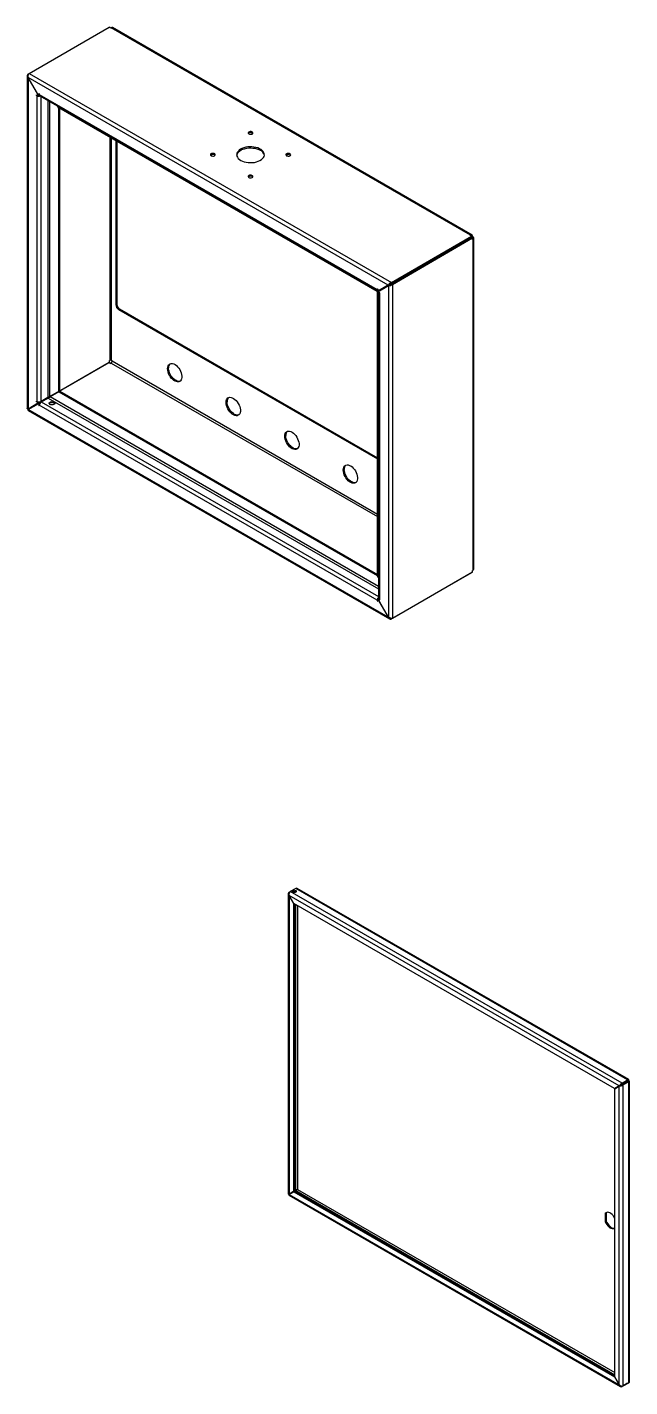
# Model space of a CAD drawing. Header units: millimetres. Extents: x -1996 to -388, y -1005 to 478.
# Drawn here: x -1996 to -1341, y -1005 to 473 of the extents above; entities that cross this region are included whole.
import ezdxf

# ---------------------------------------------------------------- set-up
doc = ezdxf.new("R2010")
doc.units = ezdxf.units.MM

msp = doc.modelspace()

# ---------------------------------------------------------------- linework, layer by layer
at = {"color": 7, "linetype": 'Continuous', "lineweight": 25}
for p, q in [((-1993.6, 422.9), (-1906.5, 473.2)), ((-1904.9, 472.3), (-1906.5, 473.2)), ((-1904.9, 472.3), (-1904.4, 472.6)), ((-1513.7, 247.1), (-1904.4, 472.6)), ((-1512.2, 247.2), (-1902.9, 472.8)), ((-1995.6, 420.3), (-1995.6, 58.5)), ((-1994.7, 422.2), (-1993.6, 422.9)), ((-1994.2, 421.9), (-1994.7, 422.2)), ((-1994.7, 418.3), (-1994.5, 418.5)), ((-1994.7, 418.3), (-1994.7, 58)), ((-1994.7, 418.3), (-1983.2, 398.4)), ((-1603.2, 192.6), (-1994.5, 418.5)), ((-1983, 398.6), (-1994.5, 418.5)), ((-1993.6, 422.9), (-1599.9, 195.6)), ((-1985.4, 399.7), (-1983.2, 398.4)), ((-1985.4, 399), (-1985.4, 399.7)), ((-1984.8, 399.4), (-1985.4, 399)), ((-1983, 401), (-1982.5, 400.7)), ((-1983, 398.6), (-1983, 401)), ((-1982.5, 400.7), (-1982.5, 400.1)), ((-1982.5, 400.1), (-1615.3, 188.1)), ((-1984.8, 398.7), (-1985.4, 399)), ((-1984.3, 399), (-1984.8, 398.7)), ((-1984.8, 66.2), (-1984.8, 398.7)), ((-1982.2, 399), (-1983.2, 398.4)), ((-1982.2, 399), (-1983, 398.6)), ((-1982.2, 399), (-1982.2, 399)), ((-1981.8, 398.7), (-1614.7, 186.8)), ((-1980.6, 66.2), (-1980.6, 398)), ((-1973.2, 393.7), (-1973.2, 70.5)), ((-1971, 71.7), (-1971, 392.5)), ((-1961.5, 385.3), (-1963, 387.9)), ((-1962.5, 387.6), (-1961.2, 385.4)), ((-1961.5, 385.3), (-1961.2, 385.4)), ((-1961.5, 385.3), (-1961.5, 77.2)), ((-1615.3, 185.7), (-1961.2, 385.4)), ((-1960.4, 384.9), (-1960.4, 77.8)), ((-1751, 358), (-1750.5, 357.6)), ((-1906, 353.5), (-1906, 110.8)), ((-1903.9, 110.8), (-1903.9, 352.3)), ((-1899.3, 349.6), (-1899.3, 171.2)), ((-1898.2, 349), (-1898.2, 171.8)), ((-1792, 334.4), (-1791.5, 333.9)), ((-1710, 334.4), (-1709.5, 333.9)), ((-1751, 310.7), (-1750.5, 310.3)), ((-1599.9, 195.6), (-1512.7, 245.9)), ((-1512.7, 244.7), (-1599.9, 194.3)), ((-1599.8, 194.3), (-1512.7, 244.6)), ((-1598.7, 193.6), (-1511.6, 244)), ((-1517.8, 241.7), (-1517.7, 241.7)), ((-1513.7, 247.1), (-1514.2, 246.8)), ((-1512.7, 245.9), (-1514.2, 246.8)), ((-1513.7, 246.5), (-1513.7, 247.1)), ((-1512.7, 244.7), (-1512.7, 245.9)), ((-1512.7, 245.2), (-1511.6, 245.9)), ((-1512.7, 245.3), (-1512.7, 245.2)), ((-1512.7, 245.2), (-1512.7, 244.6)), ((-1512.7, 244.6), (-1511.6, 245.2)), ((-1512.7, 244.6), (-1511.6, 244)), ((-1512.7, 244.6), (-1512.1, 244.3)), ((-1512.1, 244.3), (-1511.1, 244.9)), ((-1512.1, 244.3), (-1512.1, 244.3)), ((-1511.6, 245.9), (-1511.6, 245.2)), ((-1511.6, 245.2), (-1511.1, 244.9)), ((-1511.6, 242.2), (-1511.6, 244)), ((-1511.6, 242.8), (-1511.1, 242.5)), ((-1511.6, 242.2), (-1511.1, 242.5)), ((-1511.1, -117.2), (-1511.1, 242.5)), ((-1510.2, -116), (-1510.2, 243.7)), ((-1603.2, 192.6), (-1614.7, 186)), ((-1614.5, 185.6), (-1603, 192.2)), ((-1613.7, 186.6), (-1602.2, 193.2)), ((-1603.2, 192.6), (-1602.2, 193.2)), ((-1603, 192.2), (-1601.9, 192.8)), ((-1603, 192.2), (-1603, -168.1)), ((-1599.9, 194.3), (-1599.9, 195.6)), ((-1599.8, 194.3), (-1598.7, 193.6)), ((-1598.7, 193.6), (-1598.7, -169.6)), ((-1615.3, 185.7), (-1605.7, 191.2)), ((-1615.3, 188.7), (-1614.7, 188.4)), ((-1615.3, 188.1), (-1615.3, 188.7)), ((-1614.7, 188.4), (-1615.3, 188.1)), ((-1615.3, 185.7), (-1614.2, 186.3)), ((-1614.5, 185.6), (-1615, 185.2)), ((-1615, -122.8), (-1615, 185.2)), ((-1614.7, 188.4), (-1614.7, 186)), ((-1613.7, 186.6), (-1614.7, 186)), ((-1612.4, 184.3), (-1614.5, 185.6)), ((-1614.2, 186.3), (-1605.7, 191.2)), ((-1613.8, 185.1), (-1613.8, -147.3)), ((-1613.1, 186.9), (-1605.7, 191.2)), ((-1613.1, 186.9), (-1613.1, 186.9)), ((-1612.4, 184.3), (-1612.9, 184)), ((-1612.9, 184), (-1612.9, -148.5)), ((-1612.9, 184), (-1612.4, 183.7)), ((-1612.4, 183.7), (-1612.4, 184.3)), ((-1604.7, 191.8), (-1605.7, 191.2)), ((-1605.7, 191.2), (-1605.7, 191.2)), ((-1605.7, 191.2), (-1605.7, 191.2)), ((-1605.6, 191.3), (-1604.7, 191.8)), ((-1899.3, 171.2), (-1898.2, 171.8)), ((-1895.4, 166.9), (-1896.4, 166.3)), ((-1896.4, 166.3), (-1615, 3.8)), ((-1895.4, 166.9), (-1615, 5.1)), ((-1993.7, 58.4), (-1906.5, 108.7)), ((-1906.5, 108.6), (-1993.6, 58.3)), ((-1906.5, 110.5), (-1906, 110.8)), ((-1906.5, 110.5), (-1906.5, 108.7)), ((-1906.5, 108.6), (-1904.9, 107.7)), ((-1904.4, 108), (-1904.9, 107.7)), ((-1904.4, 108), (-1615, -59)), ((-1903.3, 110.5), (-1903.9, 110.8)), ((-1903.3, 109.9), (-1903.3, 110.5)), ((-1615, -56.6), (-1903.3, 109.9)), ((-1971, 71.7), (-1961.5, 77.2)), ((-1961.2, 76.8), (-1970.8, 71.2)), ((-1970, 72.3), (-1960.4, 77.8)), ((-1960.4, 77.8), (-1961.5, 77.2)), ((-1961.2, 76.8), (-1960.2, 77.4)), ((-1961.2, 76.8), (-1615.3, -123)), ((-1960.2, 77.4), (-1615, -121.9)), ((-1983.2, 64.6), (-1994.7, 58)), ((-1994.5, 57.6), (-1983, 64.2)), ((-1993.7, 58.6), (-1982.2, 65.2)), ((-1985.4, 66.5), (-1984.8, 66.2)), ((-1985.4, 65.9), (-1985.4, 66.5)), ((-1984.8, 66.2), (-1985.4, 65.9)), ((-1983.2, 64.6), (-1985.4, 65.9)), ((-1982.2, 65.2), (-1983.2, 64.6)), ((-1981.9, 64.8), (-1983, 64.2)), ((-1983, 64.2), (-1983, 61.8)), ((-1982.5, 62.1), (-1983, 61.8)), ((-1983, 61.8), (-1982.5, 61.4)), ((-1982.2, 65.2), (-1982.9, 65.7)), ((-1982.5, 61.4), (-1982.5, 62.1)), ((-1615.3, -149.9), (-1982.5, 62.1)), ((-1981.9, 64), (-1981.9, 64.8)), ((-1973.2, 70.5), (-1980.6, 66.2)), ((-1980.3, 65.7), (-1972.9, 70)), ((-1980.3, 65.7), (-1613.8, -145.9)), ((-1972.9, 70), (-1613.8, -137.3)), ((-1970, 72.3), (-1971, 71.7)), ((-1613.8, -134.9), (-1970.8, 71.2)), ((-1994.7, 58), (-1993.7, 58.6)), ((-1603.2, -168.3), (-1994.5, 57.6)), ((-1994.5, 56.6), (-1602, -170)), ((-1993.7, 58.4), (-1993.7, 58.6)), ((-1993.6, 58.3), (-1993.7, 58)), ((-1993.4, 58.2), (-1993.6, 58.3)), ((-1511.1, -117.2), (-1511.6, -117.5)), ((-1511.6, -119.3), (-1511.6, -117.5)), ((-1615, -122.8), (-1615.3, -123)), ((-1613.8, -125.6), (-1615.3, -123)), ((-1615, -122.8), (-1613.8, -125)), ((-1512.7, -119.9), (-1599.9, -170.2)), ((-1511.6, -119.3), (-1598.7, -169.6)), ((-1512.7, -119.9), (-1512.7, -119.9)), ((-1613.7, -147.8), (-1614.5, -148.2)), ((-1614.7, -149.6), (-1615.3, -149.9)), ((-1615.3, -149.9), (-1615.3, -150.5)), ((-1614.7, -150.2), (-1615.3, -150.5)), ((-1615.3, -150.5), (-1614.7, -150.8)), ((-1614.5, -148.2), (-1614.7, -148.4)), ((-1614.7, -148.4), (-1603.2, -168.3)), ((-1614.7, -150.8), (-1614.7, -148.4)), ((-1603, -168.1), (-1614.5, -148.2)), ((-1614.5, -148.2), (-1612.4, -149.5)), ((-1612.4, -148.9), (-1612.9, -148.5)), ((-1612.4, -149.5), (-1612.4, -148.9)), ((-1603.2, -168.3), (-1603, -168.1)), ((-1599.9, -169.6), (-1599.9, -170.2)), ((-1711.9, -468.9), (-1711.9, -795.3)), ((-1711, -467.3), (-1709.9, -466.7)), ((-1711, -467.3), (-1710.7, -467.5)), ((-1711, -471), (-1710.9, -470.9)), ((-1711, -471), (-1711, -795.7)), ((-1711, -471), (-1706.1, -479.6)), ((-1352.3, -678), (-1710.9, -470.9)), ((-1706, -479.5), (-1710.9, -470.9)), ((-1703.8, -463.2), (-1709.9, -466.6)), ((-1349.1, -674.9), (-1709.9, -466.6)), ((-1704, -466.7), (-1704, -467.4)), ((-1343.1, -671.4), (-1703.8, -463.2)), ((-1341.9, -671.1), (-1702.1, -463.2)), ((-1706.1, -479.6), (-1706, -479.5)), ((-1706.1, -479.6), (-1706.1, -792.8)), ((-1357.3, -680.8), (-1706, -479.5)), ((-1705, -480), (-1705, -792.2)), ((-1704, -480.7), (-1704, -791.6)), ((-1701.8, -481.9), (-1701.8, -790.5)), ((-1352.3, -678), (-1357.3, -680.8)), ((-1357.1, -681), (-1352.2, -678.2)), ((-1351.2, -677.3), (-1356.2, -680.2)), ((-1352.3, -678), (-1351.2, -677.3)), ((-1352.2, -678.2), (-1351.4, -677.7)), ((-1352.2, -1002.9), (-1352.2, -678.2)), ((-1350.8, -677.4), (-1351.4, -677.7)), ((-1349.1, -674.9), (-1343.1, -671.4)), ((-1349.1, -676.1), (-1343.1, -672.6)), ((-1349.1, -674.9), (-1349.1, -676.1)), ((-1343, -672.9), (-1349, -676.3)), ((-1347.9, -676.9), (-1349, -676.3)), ((-1341.9, -673.5), (-1347.9, -676.9)), ((-1347.9, -1004.1), (-1347.9, -676.9)), ((-1343.1, -671.4), (-1343.1, -672.6)), ((-1343, -672.7), (-1343.1, -672.6)), ((-1341.9, -672.1), (-1343, -672.7)), ((-1343, -672.9), (-1343, -672.7)), ((-1341.9, -673.5), (-1343, -672.9)), ((-1341.9, -1000.6), (-1341.9, -673.5)), ((-1341, -999.1), (-1341, -672.6)), ((-1357.3, -680.8), (-1356.2, -680.2)), ((-1357.1, -994.3), (-1357.1, -681)), ((-1706.1, -792.8), (-1711, -795.7)), ((-1711, -795.7), (-1710, -795.1)), ((-1711, -796.9), (-1350.9, -1004.7)), ((-1710.9, -795.9), (-1706, -793.1)), ((-1710.9, -795.9), (-1352.3, -1002.9)), ((-1704, -791.6), (-1710, -795.1)), ((-1705, -792.2), (-1710, -795.1)), ((-1710, -795.1), (-1710, -795.1)), ((-1706.1, -792.8), (-1705, -792.2)), ((-1706, -793.1), (-1704.9, -792.4)), ((-1706, -793.1), (-1357.3, -994.4)), ((-1704.9, -792.4), (-1703.8, -791.8)), ((-1704.9, -792.4), (-1357.1, -993.2)), ((-1703.8, -791.8), (-1357.1, -992)), ((-1701.8, -790.5), (-1357.1, -989.5)), ((-1366.3, -816.1), (-1367.4, -816.7)), ((-1367.4, -816.7), (-1367.4, -825.6)), ((-1366.3, -825), (-1367.4, -825.6)), ((-1365.8, -815.4), (-1366.3, -816.1)), ((-1366.3, -816.1), (-1366.3, -825)), ((-1357.3, -994.4), (-1357.1, -994.3)), ((-1357.3, -994.4), (-1352.3, -1002.9)), ((-1352.2, -1002.9), (-1357.1, -994.3)), ((-1352.3, -1002.9), (-1352.2, -1002.9)), ((-1343.1, -1001.3), (-1349.1, -1004.8)), ((-1349.1, -1004.8), (-1349.1, -1004.4)), ((-1347.9, -1004.1), (-1341.9, -1000.6)), ((-1343.1, -1001.3), (-1343.1, -1001.3))]:
    msp.add_line(p, q, dxfattribs=at)
at = {"color": 7, "linetype": 'Continuous', "lineweight": 25, "flags": 128}
for points in [[(-1754.7, 357.1), (-1753.9, 356.8), (-1753, 356.7), (-1752.1, 356.8), (-1751.2, 357), (-1750.6, 357.5), (-1750.3, 358), (-1750.4, 358.5), (-1750.7, 359.1), (-1751.4, 359.4), (-1752.3, 359.7), (-1753.3, 359.7), (-1754.2, 359.5), (-1754.9, 359.2), (-1755.4, 358.7), (-1755.5, 358.1), (-1755.3, 357.6), (-1754.7, 357.1)], [(-1763.5, 328.4), (-1761.8, 327.5), (-1759.8, 326.8), (-1757.7, 326.3), (-1755.5, 326), (-1753.2, 325.9), (-1750.9, 326), (-1748.6, 326.2), (-1746.5, 326.7), (-1744.5, 327.4), (-1742.7, 328.2), (-1741.1, 329.2), (-1739.9, 330.3), (-1738.9, 331.5), (-1738.2, 332.7), (-1737.9, 334), (-1738, 335.4), (-1738.4, 336.7), (-1739.1, 337.9), (-1740.1, 339.1), (-1741.5, 340.2), (-1743.1, 341.1), (-1745, 341.9), (-1747, 342.5), (-1749.2, 342.9), (-1751.5, 343.2), (-1753.8, 343.2), (-1756, 343), (-1758.2, 342.6), (-1760.3, 342.1), (-1762.2, 341.3), (-1763.9, 340.4), (-1765.3, 339.4), (-1766.5, 338.2), (-1767.3, 337), (-1767.8, 335.7), (-1767.9, 334.4), (-1767.7, 333), (-1767.1, 331.8), (-1766.2, 330.5), (-1765, 329.4), (-1763.5, 328.4)], [(-1767.9, 333.9), (-1767.6, 335.1), (-1766.9, 336.4), (-1765.9, 337.6), (-1764.6, 338.7), (-1763.1, 339.7), (-1761.3, 340.5), (-1759.3, 341.1), (-1757.1, 341.6), (-1754.9, 341.9), (-1752.6, 342), (-1750.3, 341.8), (-1748.1, 341.5), (-1746, 341), (-1744, 340.3), (-1742.3, 339.4)], [(-1795.7, 333.5), (-1794.9, 333.2), (-1794, 333), (-1793.1, 333.1), (-1792.2, 333.4), (-1791.6, 333.8), (-1791.3, 334.3), (-1791.4, 334.9), (-1791.7, 335.4), (-1792.4, 335.8), (-1793.3, 336), (-1794.3, 336), (-1795.2, 335.8), (-1795.9, 335.5), (-1796.4, 335), (-1796.5, 334.5), (-1796.3, 333.9), (-1795.7, 333.5)], [(-1713.7, 333.5), (-1712.9, 333.2), (-1712, 333), (-1711.1, 333.1), (-1710.2, 333.4), (-1709.6, 333.8), (-1709.3, 334.3), (-1709.4, 334.9), (-1709.7, 335.4), (-1710.4, 335.8), (-1711.3, 336), (-1712.3, 336), (-1713.2, 335.8), (-1713.9, 335.5), (-1714.4, 335), (-1714.5, 334.5), (-1714.3, 333.9), (-1713.7, 333.5)], [(-1754.7, 309.8), (-1753.9, 309.5), (-1753, 309.4), (-1752.1, 309.4), (-1751.2, 309.7), (-1750.6, 310.1), (-1750.3, 310.7), (-1750.4, 311.2), (-1750.7, 311.7), (-1751.4, 312.1), (-1752.3, 312.3), (-1753.3, 312.4), (-1754.2, 312.2), (-1754.9, 311.8), (-1755.4, 311.3), (-1755.5, 310.8), (-1755.3, 310.3), (-1754.7, 309.8)], [(-1512.7, 245.6), (-1512.7, 245.5), (-1512.7, 245.2)], [(-1512.1, 244.3), (-1511.9, 244.2), (-1511.9, 244.1)], [(-1843, 102), (-1842.9, 103.5), (-1842.6, 104.9), (-1841.9, 106), (-1841.1, 106.8), (-1840.1, 107.3), (-1839, 107.6), (-1837.7, 107.4), (-1836.3, 107), (-1834.9, 106.3), (-1833.5, 105.3), (-1832.2, 104), (-1831, 102.5), (-1829.9, 100.9), (-1829, 99.2), (-1828.3, 97.4), (-1827.8, 95.6), (-1827.5, 93.8), (-1827.5, 92.2), (-1827.8, 90.8), (-1828.3, 89.6), (-1829, 88.6), (-1829.9, 87.9), (-1831, 87.5), (-1832.2, 87.5), (-1833.5, 87.8), (-1834.9, 88.3), (-1836.3, 89.2), (-1837.7, 90.4), (-1839, 91.7), (-1840.1, 93.3), (-1841.1, 95), (-1841.9, 96.8), (-1842.6, 98.6), (-1842.9, 100.3), (-1843, 102)], [(-1829.3, 88.3), (-1829.9, 88.2), (-1831.2, 88.1), (-1832.5, 88.4), (-1833.9, 89), (-1835.3, 89.8), (-1836.6, 91), (-1837.9, 92.3), (-1839.1, 93.9), (-1840.1, 95.6), (-1840.9, 97.4), (-1841.5, 99.2), (-1841.9, 100.9), (-1842, 102.6)], [(-1970.9, 63), (-1971.5, 63.5), (-1971.8, 64.1), (-1971.7, 64.8), (-1971.2, 65.3), (-1970.4, 65.8), (-1969.5, 66), (-1968.4, 66.1), (-1967.4, 65.9), (-1966.5, 65.6), (-1965.9, 65.1), (-1965.6, 64.5), (-1965.7, 63.8), (-1966.1, 63.3), (-1966.9, 62.8), (-1967.9, 62.6), (-1968.9, 62.5), (-1970, 62.7), (-1970.9, 63)], [(-1779.4, 65.3), (-1779.3, 66.8), (-1778.9, 68.1), (-1778.3, 69.2), (-1777.5, 70.1), (-1776.5, 70.6), (-1775.3, 70.8), (-1774, 70.7), (-1772.7, 70.3), (-1771.3, 69.5), (-1769.9, 68.5), (-1768.6, 67.3), (-1767.3, 65.8), (-1766.3, 64.2), (-1765.3, 62.4), (-1764.6, 60.6), (-1764.1, 58.8), (-1763.9, 57.1), (-1763.9, 55.5), (-1764.1, 54.1), (-1764.6, 52.8), (-1765.3, 51.9), (-1766.3, 51.2), (-1767.3, 50.8), (-1768.6, 50.8), (-1769.9, 51), (-1771.3, 51.6), (-1772.7, 52.5), (-1774, 53.6), (-1775.3, 55), (-1776.5, 56.6), (-1777.5, 58.2), (-1778.3, 60), (-1778.9, 61.8), (-1779.3, 63.6), (-1779.4, 65.3)], [(-1765.6, 51.6), (-1766.3, 51.4), (-1767.5, 51.4), (-1768.8, 51.6), (-1770.2, 52.2), (-1771.6, 53.1), (-1773, 54.2), (-1774.3, 55.6), (-1775.4, 57.2), (-1776.4, 58.9), (-1777.2, 60.6), (-1777.9, 62.4), (-1778.2, 64.2), (-1778.3, 65.9)], [(-1715.8, 28.5), (-1715.6, 30.1), (-1715.3, 31.4), (-1714.7, 32.5), (-1713.8, 33.3), (-1712.8, 33.9), (-1711.7, 34.1), (-1710.4, 34), (-1709, 33.5), (-1707.6, 32.8), (-1706.3, 31.8), (-1704.9, 30.5), (-1703.7, 29.1), (-1702.6, 27.4), (-1701.7, 25.7), (-1701, 23.9), (-1700.5, 22.1), (-1700.2, 20.4), (-1700.2, 18.8), (-1700.5, 17.3), (-1701, 16.1), (-1701.7, 15.1), (-1702.6, 14.4), (-1703.7, 14.1), (-1704.9, 14), (-1706.3, 14.3), (-1707.6, 14.9), (-1709, 15.7), (-1710.4, 16.9), (-1711.7, 18.3), (-1712.8, 19.8), (-1713.8, 21.5), (-1714.7, 23.3), (-1715.3, 25.1), (-1715.6, 26.9), (-1715.8, 28.5)], [(-1702, 14.9), (-1702.6, 14.7), (-1703.9, 14.6), (-1705.2, 14.9), (-1706.6, 15.5), (-1708, 16.4), (-1709.3, 17.5), (-1710.6, 18.9), (-1711.8, 20.4), (-1712.8, 22.1), (-1713.6, 23.9), (-1714.2, 25.7), (-1714.6, 27.5), (-1714.7, 29.1)], [(-1652.1, -8.2), (-1652, -6.7), (-1651.6, -5.3), (-1651, -4.2), (-1650.2, -3.4), (-1649.2, -2.9), (-1648, -2.7), (-1646.8, -2.8), (-1645.4, -3.2), (-1644, -3.9), (-1642.6, -4.9), (-1641.3, -6.2), (-1640.1, -7.7), (-1639, -9.3), (-1638.1, -11.1), (-1637.3, -12.8), (-1636.9, -14.6), (-1636.6, -16.4), (-1636.6, -18), (-1636.9, -19.4), (-1637.3, -20.6), (-1638.1, -21.6), (-1639, -22.3), (-1640.1, -22.7), (-1641.3, -22.7), (-1642.6, -22.5), (-1644, -21.9), (-1645.4, -21), (-1646.8, -19.9), (-1648, -18.5), (-1649.2, -16.9), (-1650.2, -15.2), (-1651, -13.5), (-1651.6, -11.7), (-1652, -9.9), (-1652.1, -8.2)], [(-1638.3, -21.9), (-1639, -22.1), (-1640.2, -22.1), (-1641.6, -21.8), (-1642.9, -21.3), (-1644.3, -20.4), (-1645.7, -19.2), (-1647, -17.9), (-1648.1, -16.3), (-1649.1, -14.6), (-1650, -12.8), (-1650.6, -11), (-1650.9, -9.3), (-1651.1, -7.6)], [(-1703.8, -467.3), (-1704.5, -467.6), (-1705.3, -467.7), (-1706.1, -467.6), (-1706.7, -467.3), (-1707.2, -466.9), (-1707.4, -466.4), (-1707.2, -466), (-1706.7, -465.6), (-1706.1, -465.3), (-1705.3, -465.2), (-1704.5, -465.3), (-1703.8, -465.6), (-1703.3, -466), (-1703.2, -466.4), (-1703.3, -466.9), (-1703.8, -467.3)], [(-1357.1, -821.9), (-1357.2, -821.9), (-1358, -820.3), (-1358.9, -818.9), (-1360, -817.7), (-1361.2, -816.6), (-1362.4, -815.9), (-1363.7, -815.4), (-1364.8, -815.3), (-1365.8, -815.4), (-1366.7, -815.9), (-1367.4, -816.7)], [(-1367.4, -825.6), (-1366.7, -827.1), (-1365.8, -828.6), (-1364.8, -830), (-1363.7, -831.2), (-1362.4, -832.1), (-1361.2, -832.7), (-1360, -833.1), (-1358.9, -833.1), (-1358, -832.8), (-1357.2, -832.2), (-1357.1, -832.2)], [(-1366.3, -825), (-1365.6, -826.5), (-1364.8, -828), (-1363.7, -829.4), (-1362.6, -830.5), (-1361.4, -831.5), (-1360.2, -832.1), (-1359, -832.5), (-1357.9, -832.5), (-1357.3, -832.4)]]:
    msp.add_lwpolyline(points, dxfattribs=at)
at = {"color": 7, "linetype": 'Continuous', "lineweight": 25}
for centre, radius, start, end in [((-1903.5, 471.4), 1.51, 65.6929, 125.6176), ((-1981, 399.9), 1.48, 173.7012, 234.9867), ((-1982.7, 402.9), 4.72, 243.0474, 286.9526), ((-1752.9, 355.1), 3.49, 58.5305, 133.6929), ((-1793.9, 331.4), 3.49, 58.5305, 133.6929), ((-1745.5, 332.4), 7.76, 11.3972, 65.2512), ((-1711.9, 331.4), 3.49, 58.5305, 133.6929), ((-1752.9, 307.7), 3.49, 58.5305, 133.6929), ((-1512.9, 246.1), 1.31, 350.786, 129.2033), ((-1511.5, 243.7), 1.31, 290.7834, 69.2166), ((-1613.7, 188), 1.55, 174.847, 229.1073), ((-1612.2, 185.4), 1.55, 190.8852, 245.1582), ((-1893.1, 171.5), 6.15, 182.6055, 237.3945), ((-1892.1, 172.1), 6.15, 182.6055, 237.3945), ((-1904.9, 108.7), 2.31, 62.6097, 117.3903), ((-1905.6, 110), 2.31, 302.6055, 357.3945), ((-1836.1, 103.1), 5.88, 134.0601, 184.469), ((-1982.7, 70.3), 4.61, 242.6097, 297.3903), ((-1977.8, 61.8), 4.61, 122.6055, 177.3945), ((-1968.7, 61), 3.99, 43.1465, 136.8535), ((-1772.5, 66.3), 5.88, 134.0601, 184.469), ((-1708.8, 29.6), 5.88, 134.0601, 184.469), ((-1645.2, -7.1), 5.88, 134.0601, 184.469), ((-1511.7, -115.8), 1.51, 294.3747, 354.3052), ((-1610.6, -150.1), 4.65, 132.685, 177.3188), ((-1612.3, -147.2), 1.51, 185.6948, 245.6253), ((-1705.3, -469.3), 2.85, 50.5301, 129.4699)]:
    msp.add_arc(centre, radius, start, end, dxfattribs=at)
for centre, major_axis, ratio, start_param, end_param in [((-1708.9, -469.8), (2.65, -1.99), 0.711499, 2.847529, 4.418325), ((-1708.8, -469.7), (-0.4, 3.29), 0.71152, 0.293914, 1.86471), ((-1702.9, -466.2), (-0.13, 3.23), 0.71682, 5.858414, 6.643731), ((-1350.2, -676.7), (2.3, 2.12), 0.264838, 0.867915, 2.438712), ((-1350.1, -676.9), (2.99, 0.93), 0.264711, 3.844438, 5.415235), ((-1350.2, -676.7), (1.5, 0.87), 0.00007, 0.785358, 2.356154), ((-1350.1, -676.9), (1.5, 0.87), 0.00007, 0.785358, 2.177982), ((-1344, -673.3), (2.22, 2.17), 0.301123, 5.582444, 7.153241), ((-1344, -673.3), (1.41, 0.92), 0.054053, 5.525332, 7.096128), ((-1344, -673.3), (1.5, 0.77), 0.053913, 5.470233, 7.041029), ((-1344, -673.3), (2.99, 0.84), 0.300998, 5.413091, 6.983887), ((-1708.9, -794.5), (2.99, 0.93), 0.264711, 3.05904, 3.844438), ((-1708.8, -794.7), (2.3, 2.12), 0.264838, 2.438712, 3.224191), ((-1708.9, -794.5), (1.5, 0.87), 0.00007, 2.356154, 3.92695), ((-1702.9, -791.2), (1.5, 0.77), 0.053913, 0.757844, 2.32864), ((-1702.9, -791.2), (1.41, 0.92), 0.054053, 3.954536, 5.525332), ((-1350.2, -1001.7), (-0.4, 3.29), 0.71152, 1.86471, 3.435506), ((-1350.1, -1001.6), (2.65, -1.99), 0.711499, 4.418325, 5.989121), ((-1344, -998.3), (2.73, -1.72), 0.71679, 5.922485, 6.707883)]:
    msp.add_ellipse(centre, major_axis=major_axis, ratio=ratio, start_param=start_param, end_param=end_param, dxfattribs=at)
for points, knots in [([(-1994.7, 422.2), (-1994.9, 422.1), (-1995, 421.9), (-1995.2, 421.6), (-1995.3, 421.5), (-1995.4, 421.1), (-1995.5, 421), (-1995.6, 420.6), (-1995.6, 420.5), (-1995.6, 420.1), (-1995.6, 419.9), (-1995.5, 419.6), (-1995.4, 419.4), (-1995.3, 419.1), (-1995.2, 418.9), (-1995, 418.6), (-1994.9, 418.5), (-1994.7, 418.3)], [0, 0, 0, 0, 0.125, 0.125, 0.25, 0.25, 0.375, 0.375, 0.5, 0.5, 0.625, 0.625, 0.75, 0.75, 0.875, 0.875, 1, 1, 1, 1]), ([(-1994.5, 418.5), (-1994.5, 418.7), (-1994.6, 418.9), (-1994.6, 419.3), (-1994.6, 419.5), (-1994.6, 419.9), (-1994.6, 420.1), (-1994.6, 420.5), (-1994.5, 420.7), (-1994.4, 421.1), (-1994.4, 421.3), (-1994.3, 421.7), (-1994.2, 421.9), (-1994, 422.2), (-1994, 422.4), (-1993.8, 422.6), (-1993.7, 422.8), (-1993.6, 422.9)], [0, 0, 0, 0, 0.125, 0.125, 0.25, 0.25, 0.375, 0.375, 0.5, 0.5, 0.625, 0.625, 0.75, 0.75, 0.875, 0.875, 1, 1, 1, 1]), ([(-1599.9, 195.6), (-1600, 195.5), (-1600.2, 195.5), (-1600.6, 195.3), (-1600.8, 195.2), (-1601.2, 195), (-1601.3, 194.9), (-1601.7, 194.6), (-1601.8, 194.5), (-1602.1, 194.2), (-1602.3, 194.1), (-1602.5, 193.8), (-1602.7, 193.6), (-1602.9, 193.3), (-1603, 193.2), (-1603.1, 192.9), (-1603.2, 192.8), (-1603.2, 192.6)], [0, 0, 0, 0, 0.125, 0.125, 0.25, 0.25, 0.375, 0.375, 0.5, 0.5, 0.625, 0.625, 0.75, 0.75, 0.875, 0.875, 1, 1, 1, 1]), ([(-1603, 192.2), (-1602.8, 192.2), (-1602.7, 192.2), (-1602.4, 192.2), (-1602.2, 192.2), (-1601.8, 192.2), (-1601.6, 192.2), (-1601.3, 192.3), (-1601.1, 192.3), (-1600.7, 192.5), (-1600.5, 192.5), (-1600.1, 192.7), (-1599.9, 192.8), (-1599.5, 193), (-1599.4, 193.1), (-1599, 193.4), (-1598.9, 193.5), (-1598.7, 193.6)], [0, 0, 0, 0, 0.125, 0.125, 0.25, 0.25, 0.375, 0.375, 0.5, 0.5, 0.625, 0.625, 0.75, 0.75, 0.875, 0.875, 1, 1, 1, 1]), ([(-1599.9, 194.3), (-1600.1, 194.3), (-1600.3, 194.3), (-1600.8, 194.1), (-1601, 194), (-1601.4, 193.8), (-1601.6, 193.7), (-1601.9, 193.5), (-1601.9, 193.5), (-1602.1, 193.3), (-1602.1, 193.3), (-1602.2, 193.2)], [0, 0, 0, 0, 0.25, 0.25, 0.5, 0.5, 0.75, 0.75, 0.875, 0.875, 1, 1, 1, 1]), ([(-1601.9, 192.8), (-1601.8, 192.8), (-1601.6, 192.9), (-1601.3, 193.1), (-1601.1, 193.2), (-1600.7, 193.4), (-1600.5, 193.5), (-1600.2, 193.8), (-1600.1, 193.9), (-1600, 194.1), (-1599.9, 194.2), (-1599.8, 194.3)], [0, 0, 0, 0, 0.25, 0.25, 0.5, 0.5, 0.75, 0.75, 0.875, 0.875, 1, 1, 1, 1]), ([(-1973.2, 70.5), (-1973, 70.6), (-1972.9, 70.8), (-1972.5, 71.1), (-1972.3, 71.2), (-1971.9, 71.4), (-1971.7, 71.5), (-1971.3, 71.6), (-1971.2, 71.7), (-1971, 71.7)], [0, 0, 0, 0, 0.25, 0.25, 0.5, 0.5, 0.75, 0.75, 1, 1, 1, 1]), ([(-1970.8, 71.2), (-1970.9, 71.1), (-1971, 71), (-1971.3, 70.8), (-1971.4, 70.6), (-1971.8, 70.4), (-1972, 70.3), (-1972.5, 70.1), (-1972.7, 70), (-1972.9, 70)], [0, 0, 0, 0, 0.25, 0.25, 0.5, 0.5, 0.75, 0.75, 1, 1, 1, 1]), ([(-1994.7, 58), (-1994.9, 58.1), (-1995.4, 58.2), (-1995.6, 58.4), (-1995.6, 58.5), (-1995.6, 58.5)], [0, 0, 0, 0, 0.459568, 0.919259, 1, 1, 1, 1]), ([(-1994.5, 56.6), (-1994.5, 56.6), (-1994.7, 56.8), (-1994.6, 57.2), (-1994.5, 57.5), (-1994.5, 57.6)], [0, 0, 0, 0, 0.378403, 0.837305, 1, 1, 1, 1]), ([(-1994, 58.5), (-1994, 58.5), (-1993.9, 58.4), (-1993.8, 58.4), (-1993.7, 58.4)], [0, 0, 0, 0, 0.21753, 1, 1, 1, 1]), ([(-1603.2, -168.3), (-1603.2, -168.5), (-1603.1, -168.7), (-1603, -169), (-1602.9, -169.2), (-1602.7, -169.5), (-1602.5, -169.6), (-1602.3, -169.8), (-1602.1, -169.9), (-1601.8, -170.1), (-1601.7, -170.2), (-1601.3, -170.3), (-1601.2, -170.3), (-1600.8, -170.4), (-1600.6, -170.4), (-1600.2, -170.3), (-1600, -170.3), (-1599.9, -170.2)], [0, 0, 0, 0, 0.125, 0.125, 0.25, 0.25, 0.375, 0.375, 0.5, 0.5, 0.625, 0.625, 0.75, 0.75, 0.875, 0.875, 1, 1, 1, 1]), ([(-1598.7, -169.6), (-1598.9, -169.6), (-1599, -169.6), (-1599.4, -169.6), (-1599.5, -169.6), (-1599.9, -169.6), (-1600.1, -169.6), (-1600.5, -169.5), (-1600.7, -169.4), (-1601.1, -169.3), (-1601.3, -169.2), (-1601.6, -169.1), (-1601.8, -169), (-1602.2, -168.8), (-1602.4, -168.7), (-1602.7, -168.4), (-1602.8, -168.3), (-1603, -168.1)], [0, 0, 0, 0, 0.125, 0.125, 0.25, 0.25, 0.375, 0.375, 0.5, 0.5, 0.625, 0.625, 0.75, 0.75, 0.875, 0.875, 1, 1, 1, 1])]:
    msp.add_open_spline(points, degree=3, knots=knots, dxfattribs=at)

doc.saveas('drawing.dxf')
